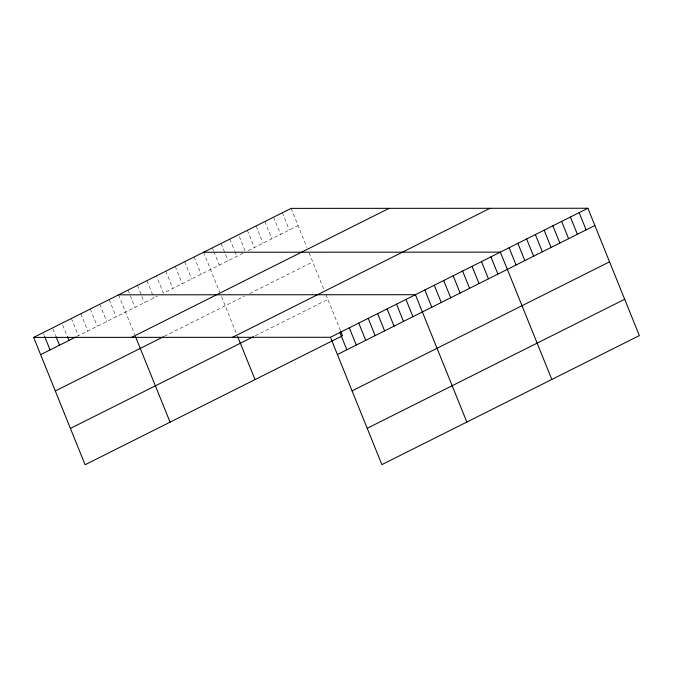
<?xml version="1.0" encoding="UTF-8"?>
<svg xmlns="http://www.w3.org/2000/svg" width="673" height="673" viewBox="0 0 673 673"><rect width="100%" height="100%" fill="white"/><g stroke="black" fill="none" stroke-linecap="round" stroke-linejoin="round"><path stroke-width="0.5" stroke-dasharray="3.37 2.52" d="M76.663 336.584L157.339 296.162M242.936 253.258L163.346 293.15L156.38 275.905M248.186 250.634L298.089 225.623M164.288 336.357L244.484 296.17M249.733 293.537L312.768 261.957M255.227 335.793L327.886 299.384M291.123 208.378L306.896 247.42M309.092 252.871L324.108 290.029M326.001 294.707L340.361 330.266M282.366 212.769L289.331 230.015M273.608 217.152L280.582 234.397M264.859 221.543L271.825 238.789M256.102 225.926L263.076 243.172M247.353 230.317L254.318 247.563M239.369 236.618L245.174 250.987M229.846 239.092L234.49 250.583M234.877 251.542L236.812 256.329M221.089 243.475L228.054 260.72M212.332 247.857L213.492 250.735M213.879 251.694L219.305 265.103M203.583 252.249L219.718 292.2M221.56 296.743L236.568 333.892M194.144 256.977L201.109 274.222M184.696 261.713L191.67 278.959M175.258 266.441L182.223 283.686M165.819 271.169L172.784 288.414M146.933 280.633L153.907 297.878M137.494 285.369L144.459 302.606M128.055 290.097L135.021 307.342M118.616 294.824L134.76 334.775M109.177 299.561L116.143 316.806M99.73 304.289L106.704 321.534M90.291 309.016L97.257 326.262M80.853 313.753L87.818 330.998M71.414 318.48L78.379 335.726M62.749 325.126L67.006 335.667M52.915 328.904L55.632 335.608M43.476 333.631L44.25 335.549"/><path stroke-width="1.01" d="M33.65 337.409L291.123 208.378L587.899 208.26L639.35 335.591L381.877 464.622L330.435 337.282L33.65 337.409L85.101 464.74L342.565 335.718L340.731 331.175M40.616 354.646L75.805 337.013M131.588 337.366L389.061 208.344M55.295 390.979L163.43 336.786M232.496 337.324L489.961 208.302M70.421 428.407L253.477 336.677M330.435 337.282L587.899 208.26M337.4 354.528L594.873 225.505M352.08 390.862L609.553 261.831M367.206 428.289L624.67 299.266M203.583 252.249L500.367 252.131L551.81 379.463M118.616 294.824L415.401 294.707L466.843 422.038M579.15 212.643L586.116 229.888M570.393 217.034L577.367 234.28M561.644 221.417L568.609 238.663M552.886 225.808L559.852 243.054M544.137 230.191L551.103 247.437M535.38 234.583L542.345 251.828M526.623 238.965L533.596 256.211M517.874 243.357L524.839 260.602M509.116 247.74L516.082 264.985M490.92 256.859L497.894 274.104M481.481 261.587L488.447 278.832M472.042 266.323L479.008 283.569M462.603 271.051L469.569 288.296M453.165 275.787L460.13 293.024M443.717 280.515L450.691 297.76M434.278 285.243L441.244 302.488M424.84 289.979L431.805 307.225M405.954 299.435L412.928 316.68M396.515 304.171L403.48 321.416M387.076 308.899L394.041 326.144M377.637 313.626L384.603 330.872M368.198 318.363L375.164 335.608M358.751 323.09L365.725 340.336M349.312 327.827L356.278 345.064M339.873 332.555L346.839 349.8M237.704 336.702L255.025 379.58M135.492 336.593L170.059 422.164M67.393 336.626L68.94 340.454M56.019 336.567L59.502 345.19M44.637 336.508L50.054 349.918"/></g></svg>
